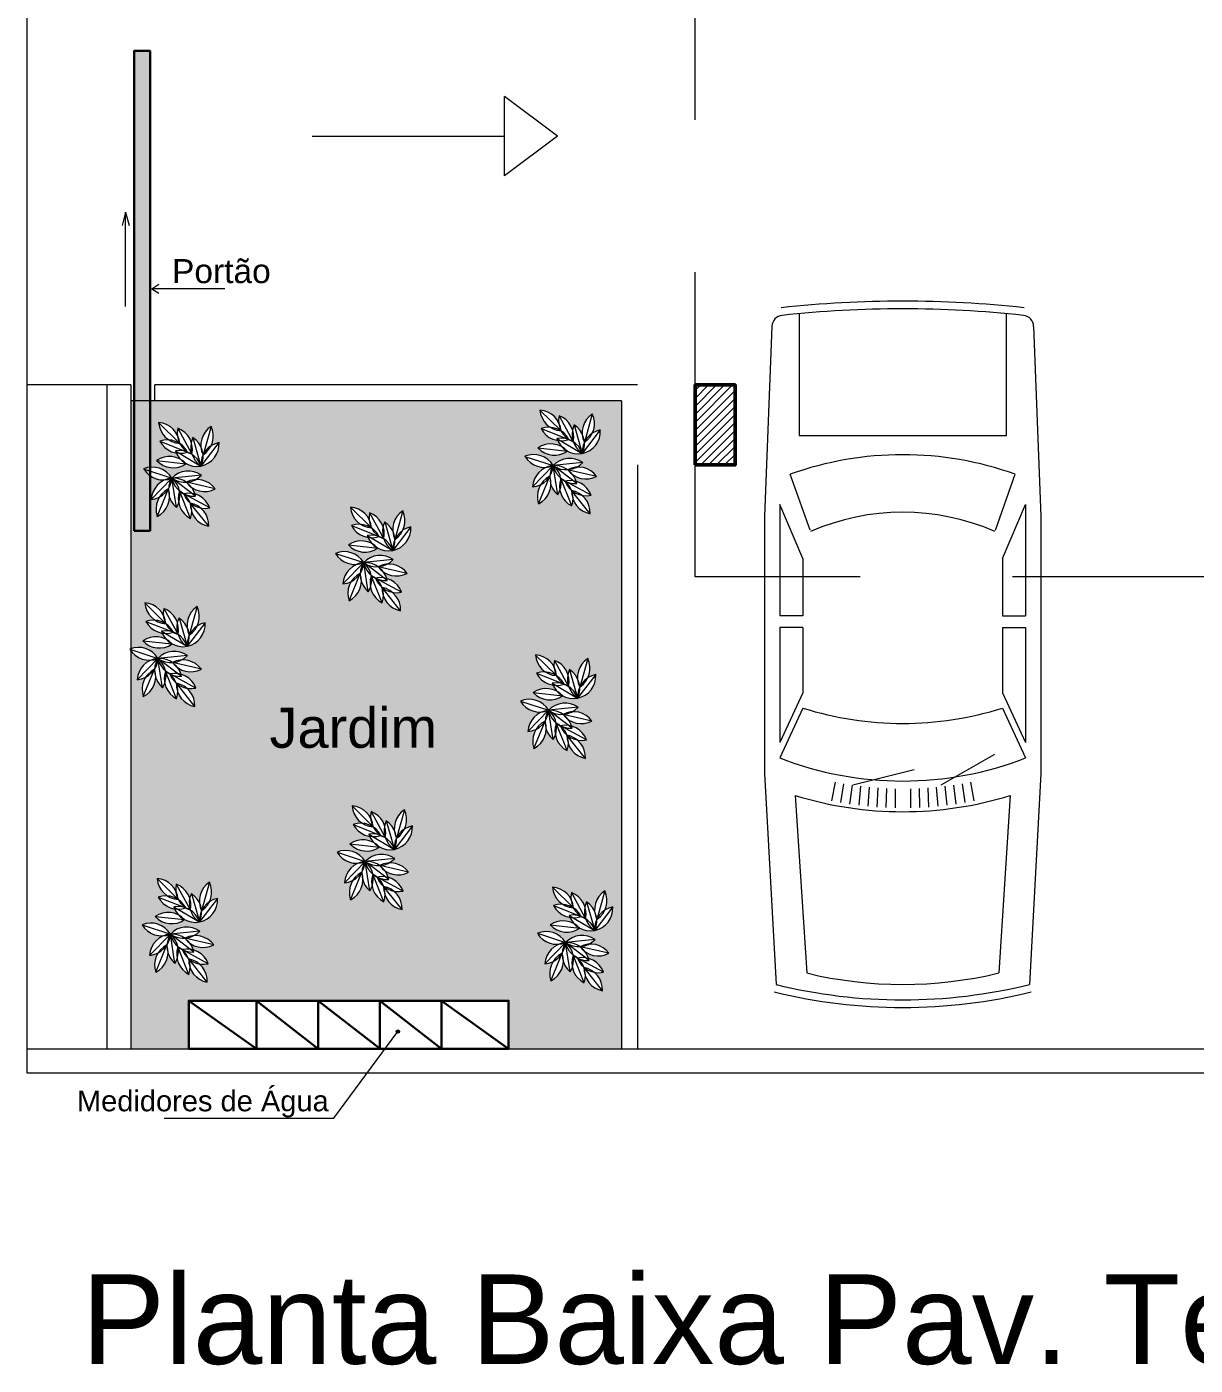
# Model space of a CAD drawing. Header units: millimetres. Extents: x 42 to 552, y 43 to 535.
# Drawn here: x 141.33 to 148.63, y 519.92 to 528.28 of the extents above; entities that cross this region are included whole.
import ezdxf

# ---------------------------------------------------------------- set-up
doc = ezdxf.new("R2010")
doc.units = ezdxf.units.MM
doc.header["$LTSCALE"] = 0.75
doc.header["$MEASUREMENT"] = 0
doc.linetypes.add('HIDDEN2', pattern=[4.7625, 3.175, -1.5875])
for name, color, linetype, lineweight in [('Gramado', 9, 'Continuous', 0), ('Linhas finas', 7, 'Continuous', 0), ('Linhas medias', 7, 'Continuous', 30), ('Paredes', 7, 'Continuous', 50), ('Traçejado', 250, 'HIDDEN2', 0)]:
    doc.layers.add(name, color=color, linetype=linetype, lineweight=lineweight)
doc.layers.add('Textos', color=144, linetype='Continuous')
doc.styles.get("Standard").update_dxf_attribs({"font": 'arial.ttf'})

# ---------------------------------------------------------------- blocks, each defined once
blk = doc.blocks.new('carro5')
for p, q in [((-0.6476, 4.3395), (-0.648, 3.576)), ((0.648, 3.576), (0.648, 4.3395)), ((-0.8184, 4.2582), (-0.864, 3.072)), ((0.8184, 4.2582), (0.864, 3.072)), ((-0.648, 3.576), (0.648, 3.576)), ((-0.5791, 2.9846), (-0.7036, 3.3333)), ((0.5791, 2.9846), (0.7036, 3.3333)), ((-0.768, 3.144), (-0.768, 2.448)), ((-0.624, 2.808), (-0.768, 3.144)), ((0.624, 2.808), (0.768, 3.144)), ((0.768, 3.144), (0.768, 2.448)), ((-0.864, 3.072), (-0.864, 1.464)), ((0.864, 3.072), (0.864, 1.464)), ((-0.624, 2.808), (-0.624, 2.448)), ((0.624, 2.808), (0.624, 2.448)), ((-0.624, 2.448), (-0.768, 2.448)), ((0.624, 2.448), (0.768, 2.448)), ((-0.624, 2.376), (-0.768, 2.376)), ((-0.768, 2.376), (-0.768, 1.656)), ((-0.624, 2.376), (-0.624, 1.968)), ((0.624, 2.376), (0.624, 1.968)), ((0.624, 2.376), (0.768, 2.376)), ((0.768, 2.376), (0.768, 1.656)), ((-0.624, 1.968), (-0.768, 1.656)), ((0.624, 1.968), (0.768, 1.656)), ((-0.624, 1.872), (-0.768, 1.56)), ((0.624, 1.872), (0.768, 1.56)), ((0.24, 1.392), (0.576, 1.584)), ((-0.864, 1.464), (-0.792, 0.144)), ((-0.312, 1.392), (0.072, 1.488)), ((0.864, 1.464), (0.792, 0.144)), ((-0.4237, 1.4093), (-0.4446, 1.2911)), ((-0.3706, 1.3994), (-0.3885, 1.2807)), ((-0.3172, 1.3908), (-0.3321, 1.2717)), ((-0.2636, 1.3836), (-0.2756, 1.2641)), ((-0.2099, 1.3776), (-0.2188, 1.258)), ((-0.156, 1.3731), (-0.162, 1.2532)), ((-0.102, 1.3699), (-0.105, 1.2499)), ((-0.048, 1.368), (-0.048, 1.248)), ((0.048, 1.368), (0.048, 1.248)), ((0.102, 1.3699), (0.105, 1.2499)), ((0.156, 1.3731), (0.162, 1.2532)), ((0.2099, 1.3776), (0.2188, 1.258)), ((0.2636, 1.3836), (0.2756, 1.2641)), ((0.3172, 1.3908), (0.3321, 1.2717)), ((0.3706, 1.3994), (0.3885, 1.2807)), ((0.4237, 1.4093), (0.4446, 1.2911)), ((-0.6724, 1.3262), (-0.6, 0.216)), ((0.6724, 1.3262), (0.6, 0.216))]:
    blk.add_line(p, q)
for centre, radius, start, end in [((0, -2.592), 7.008, 83.77883, 96.22117), ((0, -2.592), 6.96, 83.77883, 96.22117), ((-0.7464, 4.2554), 0.072, 96.22117, 177.7974), ((0.7464, 4.2554), 0.072, 2.2026, 83.77883), ((0, 1.3776), 2.0784, 70.21266, 109.78734), ((0, 1.6536), 1.4424, 66.46342, 113.53658), ((0, 3.852), 2.076, 252.50768, 287.49232), ((0, 3.536), 2.12, 248.76069, 291.23931), ((0, 3.488), 2.264, 252.72267, 287.27733), ((0, 2.68), 2.536, 256.31445, 283.68555), ((0, 3.363), 3.363, 256.17755, 283.82245), ((0, 3.363), 3.315, 256.17755, 283.82245)]:
    blk.add_arc(centre, radius, start, end)
blk = doc.blocks.new('arbusto3planta')
for p, q in [((-0.5066, 0.5559), (-0.3748, 0.4253)), ((-0.3875, 0.5209), (-0.2985, 0.3581)), ((-0.1792, 0.5325), (-0.2287, 0.3537)), ((-0.4995, 0.4403), (-0.3268, 0.3723)), ((-0.2923, 0.4631), (-0.2419, 0.2845)), ((-0.1292, 0.4319), (-0.2419, 0.2845)), ((-0.4017, 0.3788), (-0.2419, 0.2845)), ((-0.6003, 0.2667), (-0.424, 0.2088)), ((-0.5193, 0.3191), (-0.3348, 0.2992)), ((-0.5534, 0.0759), (-0.424, 0.2088)), ((-0.2393, 0.2275), (-0.424, 0.2088)), ((-0.3951, 0.0255), (-0.424, 0.2088)), ((-0.2765, 0.0962), (-0.424, 0.2088)), ((-0.1526, 0.1416), (-0.3334, 0.1832)), ((-0.5157, -0.0299), (-0.4453, 0.1417)), ((-0.3075, -0.0432), (-0.3764, 0.1291)), ((-0.1867, 0.0235), (-0.35, 0.1116)), ((-0.1934, -0.0921), (-0.3087, 0.0533))]:
    blk.add_line(p, q)
for centre, start, end in [((-0.3655, 0.5664), 184.25559, 266.25847), ((-0.5158, 0.4148), 4.25559, 86.25847), ((-0.2493, 0.4906), 167.63867, 249.64154), ((-0.4367, 0.3883), 347.63867, 69.64154), ((-0.1011, 0.4146), 123.52835, 205.53123), ((-0.3068, 0.4716), 303.52835, 25.53123), ((-0.4523, 0.307), 27.51341, 109.51629), ((-0.3741, 0.5056), 207.51341, 289.51629), ((-0.1644, 0.4028), 154.77016, 236.77304), ((-0.3698, 0.3448), 334.77016, 56.77304), ((-0.1007, 0.2934), 101.59933, 183.6022), ((-0.2703, 0.4231), 281.59933, 3.6022), ((-0.4385, 0.203), 42.85822, 124.8611), ((-0.376, 0.2398), 18.45543, 100.45831), ((-0.2675, 0.4236), 198.45543, 280.45831), ((-0.5454, 0.1364), 30.83678, 112.83966), ((-0.4788, 0.3392), 210.83678, 292.83966), ((-0.4157, 0.4153), 222.85822, 304.8611), ((-0.3209, 0.112), 54.76058, 136.76346), ((-0.5651, 0.2168), 274.77156, 356.77444), ((-0.4122, 0.0679), 94.77156, 176.77444), ((-0.3041, 0.1338), 147.9424, 229.94528), ((-0.3424, 0.3244), 234.76058, 316.76346), ((-0.415, 0.0677), 11.62767, 93.63055), ((-0.515, 0.1006), 327.9424, 49.94528), ((-0.2854, 0.2374), 191.62767, 273.63055), ((-0.2669, 0.0584), 36.03046, 118.03334), ((-0.219, 0.2664), 216.03046, 298.03334), ((-0.3817, 0.0154), 116.70059, 198.70347), ((-0.5792, 0.0964), 296.70059, 18.70347), ((-0.2429, 0.0826), 160.8109, 242.81378), ((-0.4411, 0.0033), 340.8109, 62.81378), ((-0.319, -0.0264), 20.68565, 102.68853), ((-0.2177, 0.1615), 200.68565, 282.68853), ((-0.1675, 0.0469), 177.42783, 259.43071), ((-0.3347, -0.0858), 357.42783, 79.43071)]:
    blk.add_arc(centre, 0.1414, start, end)

msp = doc.modelspace()

# ---------------------------------------------------------------- hatches: boundary and pattern name
at = {"layer": 'Gramado'}
h = msp.add_hatch(color=253, dxfattribs=at)
h.dxf.hatch_style = 1
h.paths.add_polyline_path([(142.0982, 528.1315), (141.9982, 528.1315), (141.9982, 525.1315), (142.0982, 525.1315)])
h = msp.add_hatch(dxfattribs=at)
h.set_pattern_fill('GRASS', color=92, scale=0.003)
h.set_pattern_definition([(90, (-892.924857, -711.507577), (-0.0538815367, 0.0538815367), [0.0142875, -0.0934755734]), (45, (-892.92486, -711.50758), (-0.0538815367, 0.0538815367), [0.0142875, -0.0619125]), (135, (-892.92486, -711.50758), (-0.0538815367, -0.0538815367), [0.0142875, -0.0619125])])
h.paths.add_polyline_path([(145.0471, 525.9437), (142.1271, 525.9437), (141.9771, 525.9437), (141.9771, 524.3939, -0.361474), (142.1477, 524.3338, -0.373899), (142.3323, 524.3524, -0.081908), (142.2958, 524.3245, -0.256757), (142.4191, 524.2665, -0.283314), (142.271, 524.2758, -0.082411), (142.2918, 524.2344, -0.2367), (142.385, 524.1485, -0.101831), (142.328, 524.1474, -0.233248), (142.3782, 524.0328, -0.262089), (142.2719, 524.1219, -0.072632), (142.2642, 524.0818, -0.227131), (142.1903, 524.179, -0.056209), (142.1766, 524.1505, -0.137169), (142.1336, 524.2134, -0.268295), (142.056, 524.095, -0.225181), (142.0701, 524.2154, -0.095977), (142.0183, 524.2008, -0.286437), (142.1046, 524.3232, -0.266309), (141.9771, 524.3827), (141.9771, 521.8937), (142.3406, 521.8937), (142.3406, 522.1937), (144.3406, 522.1937), (144.3406, 521.8937), (145.0471, 521.8937)])
h.paths.add_polyline_path([(142.4651, 525.1597, -0.262089), (142.3587, 525.2488, -0.072632), (142.351, 525.2087, -0.227131), (142.2771, 525.3059, -0.056209), (142.2634, 525.2774, -0.137169), (142.2204, 525.3403, -0.268295), (142.1428, 525.2219, -0.225181), (142.1569, 525.3423, -0.095977), (142.1051, 525.3277, -0.286437), (142.1914, 525.4501, -0.286437), (142.0582, 525.5185, -0.373899), (142.2345, 525.4607, -0.373899), (142.4192, 525.4793, -0.081908), (142.3826, 525.4514, -0.256757), (142.5059, 525.3934, -0.283314), (142.3579, 525.4027, -0.082411), (142.3786, 525.3613, -0.2367), (142.4718, 525.2754, -0.101831), (142.4148, 525.2743, -0.233248)], flags=16)
h.paths.add_polyline_path([(142.2345, 525.4607), (142.382, 525.348, -0.373899)], flags=0)
h.paths.add_polyline_path([(142.4166, 525.5364, -0.171247), (142.3237, 525.551, -0.373899), (142.1392, 525.5709, -0.283314), (142.2873, 525.5792, -0.082411), (142.2618, 525.6179, -0.2367), (142.159, 525.6921, -0.101831), (142.2155, 525.7, -0.233248), (142.1519, 525.8078, -0.262089), (142.2681, 525.732, -0.072632), (142.271, 525.7727, -0.227131), (142.356, 525.6849, -0.056209), (142.3662, 525.7149, -0.137169), (142.4163, 525.6576, -0.268295), (142.4793, 525.7844, -0.225181), (142.4796, 525.6631, -0.095977), (142.5293, 525.6838, -0.373899)], flags=16)
h.paths.add_polyline_path([(142.4166, 525.5364), (142.2568, 525.6307, -0.373899)], flags=0)
h.paths.add_polyline_path([(142.3925, 524.6575, -0.225181), (142.3928, 524.5362, -0.095977), (142.4425, 524.5569, -0.373899), (142.3298, 524.4095, -0.171247), (142.2368, 524.4241, -0.373899), (142.0523, 524.444, -0.283314), (142.2004, 524.4523, -0.082411), (142.1749, 524.491, -0.2367), (142.0722, 524.5652, -0.101831), (142.1286, 524.5731, -0.233248), (142.0651, 524.6809, -0.262089), (142.1813, 524.6051, -0.072632), (142.1842, 524.6459, -0.227131), (142.2691, 524.558, -0.056209), (142.2793, 524.588, -0.137169), (142.3295, 524.5307, -0.268295)], flags=16)
h.paths.add_polyline_path([(142.3298, 524.4095), (142.17, 524.5038, -0.373899)], flags=0)
h.paths.add_polyline_path([(143.2577, 524.9906, -0.373899), (143.4341, 524.9327, -0.373899), (143.6187, 524.9514, -0.081908), (143.5821, 524.9234, -0.256757), (143.7054, 524.8654, -0.283314), (143.5574, 524.8748, -0.082411), (143.5781, 524.8334, -0.2367), (143.6713, 524.7474, -0.101831), (143.6143, 524.7464, -0.233248), (143.6646, 524.6318, -0.262089), (143.5582, 524.7208, -0.072632), (143.5505, 524.6807, -0.227131), (143.4766, 524.778, -0.056209), (143.4629, 524.7494, -0.137169), (143.42, 524.8123, -0.268295), (143.3423, 524.6939, -0.225181), (143.3564, 524.8143, -0.095977), (143.3046, 524.7997, -0.286437), (143.3909, 524.9221, -0.286437)], flags=16)
h.paths.add_polyline_path([(143.4341, 524.9327), (143.5815, 524.8201, -0.373899)], flags=0)
h.paths.add_polyline_path([(143.3387, 525.0429, -0.283314), (143.4868, 525.0513, -0.082411), (143.4613, 525.0899, -0.2367), (143.3585, 525.1642, -0.101831), (143.415, 525.172, -0.233248), (143.3514, 525.2798, -0.262089), (143.4676, 525.204, -0.072632), (143.4705, 525.2448, -0.227131), (143.5555, 525.157, -0.056209), (143.5657, 525.187, -0.137169), (143.6158, 525.1296, -0.268295), (143.6788, 525.2564, -0.225181), (143.6792, 525.1352, -0.095977), (143.7288, 525.1558, -0.373899), (143.6161, 525.0084, -0.171247), (143.5232, 525.0231, -0.373899)], flags=16)
h.paths.add_polyline_path([(143.6161, 525.0084), (143.4563, 525.1027, -0.373899)], flags=0)
h.paths.add_polyline_path([(143.3611, 523.4113, -0.262089), (143.4773, 523.3355, -0.072632), (143.4802, 523.3763, -0.227131), (143.5652, 523.2885, -0.056209), (143.5754, 523.3185, -0.137169), (143.6255, 523.2611, -0.268295), (143.6885, 523.3879, -0.225181), (143.6888, 523.2667, -0.095977), (143.7385, 523.2873, -0.373899), (143.6258, 523.1399, -0.171247), (143.5329, 523.1546, -0.373899), (143.3484, 523.1744, -0.283314), (143.4965, 523.1828, -0.082411), (143.471, 523.2214, -0.2367), (143.3682, 523.2957, -0.101831), (143.4247, 523.3035, -0.233248)], flags=16)
h.paths.add_polyline_path([(144.4429, 525.5971, -0.373899), (144.6192, 525.5392, -0.373899), (144.8038, 525.5579, -0.081908), (144.7673, 525.5299, -0.256757), (144.8906, 525.472, -0.283314), (144.7425, 525.4813, -0.082411), (144.7633, 525.4399, -0.2367), (144.8565, 525.3539, -0.101831), (144.7995, 525.3529, -0.233248), (144.8497, 525.2383, -0.262089), (144.7434, 525.3274, -0.072632), (144.7357, 525.2872, -0.227131), (144.6617, 525.3845, -0.056209), (144.648, 525.3559, -0.137169), (144.6051, 525.4188, -0.268295), (144.5274, 525.3005, -0.225181), (144.5415, 525.4209, -0.095977), (144.4898, 525.4063, -0.286437), (144.5761, 525.5286, -0.286437)], flags=16)
h.paths.add_polyline_path([(144.6192, 525.5392), (144.7667, 525.4266, -0.373899)], flags=0)
h.paths.add_polyline_path([(143.6258, 523.1399), (143.466, 523.2342, -0.373899)], flags=0)
h.paths.add_polyline_path([(144.5238, 525.6495, -0.283314), (144.6719, 525.6578, -0.082411), (144.6464, 525.6964, -0.2367), (144.5436, 525.7707, -0.101831), (144.6001, 525.7785, -0.233248), (144.5366, 525.8863, -0.262089), (144.6528, 525.8105, -0.072632), (144.6557, 525.8513, -0.227131), (144.7406, 525.7635, -0.056209), (144.7508, 525.7935, -0.137169), (144.8009, 525.7362, -0.268295), (144.864, 525.8629, -0.225181), (144.8643, 525.7417, -0.095977), (144.914, 525.7623, -0.373899), (144.8013, 525.6149, -0.171247), (144.7083, 525.6296, -0.373899)], flags=16)
h.paths.add_polyline_path([(144.5075, 524.3567, -0.262089), (144.6237, 524.2809, -0.072632), (144.6266, 524.3216, -0.227131), (144.7116, 524.2338, -0.056209), (144.7218, 524.2638, -0.137169), (144.7719, 524.2065, -0.268295), (144.8349, 524.3333, -0.225181), (144.8352, 524.212, -0.095977), (144.8849, 524.2327, -0.373899), (144.7722, 524.0853, -0.171247), (144.6792, 524.0999, -0.373899), (144.4947, 524.1198, -0.283314), (144.6429, 524.1281, -0.082411), (144.6174, 524.1668, -0.2367), (144.5146, 524.241, -0.101831), (144.5711, 524.2489, -0.233248)], flags=16)
h.paths.add_polyline_path([(144.8013, 525.6149), (144.6414, 525.7092, -0.373899)], flags=0)
h.paths.add_polyline_path([(144.4138, 524.0674, -0.373899), (144.5901, 524.0096, -0.373899), (144.7748, 524.0282, -0.081908), (144.7382, 524.0002, -0.256757), (144.8615, 523.9423, -0.283314), (144.7135, 523.9516, -0.082411), (144.7342, 523.9102, -0.2367), (144.8274, 523.8243, -0.101831), (144.7704, 523.8232, -0.233248), (144.8207, 523.7086, -0.262089), (144.7143, 523.7977, -0.072632), (144.7066, 523.7576, -0.227131), (144.6327, 523.8548, -0.056209), (144.619, 523.8263, -0.137169), (144.576, 523.8892, -0.268295), (144.4984, 523.7708, -0.225181), (144.5125, 523.8912, -0.095977), (144.4607, 523.8766, -0.286437), (144.547, 523.999, -0.286437)], flags=16)
h.paths.add_polyline_path([(144.5901, 524.0096), (144.7376, 523.8969, -0.373899)], flags=0)
h.paths.add_polyline_path([(143.4437, 523.0642, -0.373899), (143.6284, 523.0828, -0.081908), (143.5918, 523.0549, -0.256757), (143.7151, 522.9969, -0.283314), (143.5671, 523.0063, -0.082411), (143.5878, 522.9649, -0.2367), (143.681, 522.8789, -0.101831), (143.624, 522.8778, -0.233248), (143.6743, 522.7633, -0.262089), (143.5679, 522.8523, -0.072632), (143.5602, 522.8122, -0.227131), (143.4863, 522.9095, -0.056209), (143.4726, 522.8809, -0.137169), (143.4296, 522.9438, -0.268295), (143.352, 522.8254, -0.225181), (143.3661, 522.9458, -0.095977), (143.3143, 522.9312, -0.286437), (143.4006, 523.0536, -0.286437), (143.2674, 523.122, -0.373899)], flags=16)
h.paths.add_polyline_path([(143.4437, 523.0642), (143.5912, 522.9516, -0.373899)], flags=0)
h.paths.add_polyline_path([(144.7722, 524.0853), (144.6124, 524.1796, -0.373899)], flags=0)
h.paths.add_polyline_path([(142.47, 522.934, -0.225181), (142.4703, 522.8128, -0.095977), (142.52, 522.8334, -0.373899), (142.4073, 522.686, -0.171247), (142.3143, 522.7007, -0.373899), (142.1298, 522.7205, -0.283314), (142.2779, 522.7289, -0.082411), (142.2524, 522.7675, -0.2367), (142.1496, 522.8418, -0.101831), (142.2061, 522.8496, -0.233248), (142.1426, 522.9574, -0.262089), (142.2588, 522.8816, -0.072632), (142.2617, 522.9224, -0.227131), (142.3466, 522.8346, -0.056209), (142.3568, 522.8646, -0.137169), (142.4069, 522.8072, -0.268295)], flags=16)
h.paths.add_polyline_path([(142.4073, 522.686), (142.2474, 522.7803, -0.373899)], flags=0)
h.paths.add_polyline_path([(142.4098, 522.629, -0.081908), (142.3733, 522.601, -0.256757), (142.4966, 522.5431, -0.283314), (142.3485, 522.5524, -0.082411), (142.3692, 522.511, -0.2367), (142.4625, 522.425, -0.101831), (142.4055, 522.424, -0.233248), (142.4557, 522.3094, -0.262089), (142.3494, 522.3984, -0.072632), (142.3416, 522.3583, -0.227131), (142.2677, 522.4556, -0.056209), (142.254, 522.427, -0.137169), (142.2111, 522.4899, -0.268295), (142.1334, 522.3715, -0.225181), (142.1475, 522.4919, -0.095977), (142.0958, 522.4774, -0.286437), (142.1821, 522.5997, -0.286437), (142.0489, 522.6682, -0.373899), (142.2252, 522.6103, -0.373899)], flags=16)
h.paths.add_polyline_path([(142.2252, 522.6103), (142.3727, 522.4977, -0.373899)], flags=0)
h.paths.add_polyline_path([(144.6141, 522.9044, -0.262089), (144.7303, 522.8287, -0.072632), (144.7332, 522.8694, -0.227131), (144.8181, 522.7816, -0.056209), (144.8283, 522.8116, -0.137169), (144.8784, 522.7543, -0.268295), (144.9415, 522.881, -0.225181), (144.9418, 522.7598, -0.095977), (144.9915, 522.7805, -0.373899), (144.8787, 522.633, -0.171247), (144.7858, 522.6477, -0.373899), (144.6013, 522.6676, -0.283314), (144.7494, 522.6759, -0.082411), (144.7239, 522.7146, -0.2367), (144.6211, 522.7888, -0.101831), (144.6776, 522.7966, -0.233248)], flags=16)
h.paths.add_polyline_path([(144.8787, 522.633), (144.7189, 522.7273, -0.373899)], flags=0)
h.paths.add_polyline_path([(144.5204, 522.6152, -0.373899), (144.6967, 522.5574, -0.373899), (144.8813, 522.576, -0.081908), (144.8447, 522.548, -0.256757), (144.9681, 522.4901, -0.283314), (144.82, 522.4994, -0.082411), (144.8407, 522.458, -0.2367), (144.9339, 522.3721, -0.101831), (144.8769, 522.371, -0.233248), (144.9272, 522.2564, -0.262089), (144.8209, 522.3455, -0.072632), (144.8131, 522.3053, -0.227131), (144.7392, 522.4026, -0.056209), (144.7255, 522.374, -0.137169), (144.6826, 522.4369, -0.268295), (144.6049, 522.3186, -0.225181), (144.619, 522.439, -0.095977), (144.5672, 522.4244, -0.286437), (144.6535, 522.5468, -0.286437)], flags=16)
h.paths.add_polyline_path([(144.6967, 522.5574), (144.8441, 522.4447, -0.373899)], flags=0)
h.paths.add_polyline_path([(143.0494, 524.1953), (143.5322, 524.1953), (143.5322, 524.5044), (143.0494, 524.5044)], flags=24)
h.paths.add_polyline_path([(142.7818, 523.707), (143.9568, 523.707), (143.9568, 524.0884), (142.7818, 524.0884)], flags=24)
at = {"layer": 'Linhas finas'}
h = msp.add_hatch(dxfattribs=at)
h.set_pattern_fill('JIS_WOOD', color=256, scale=0.05)
h.set_pattern_definition([(45, (-892.564857, -746.112614), (-0.02499999996, 0.02499999996), [])])
h.paths.add_polyline_path([(145.7571, 526.0437), (145.5071, 526.0437), (145.5071, 525.5437), (145.7571, 525.5437)])
h = msp.add_hatch(color=256, dxfattribs=at)
h.dxf.hatch_style = 1
h.paths.add_polyline_path([(143.6381, 522.0008, 1), (143.6591, 522.0008, 1)])

# ---------------------------------------------------------------- linework, layer by layer
for p, q in [((141.3271, 534.7437), (141.3271, 521.7437)), ((144.6455, 527.5992), (144.3139, 527.8467)), ((144.3139, 527.3517), (144.3139, 527.8467)), ((143.1118, 527.5992), (144.3139, 527.5992)), ((144.6455, 527.5992), (144.3139, 527.3517)), ((141.9453, 527.1229), (141.9232, 527.04)), ((141.9453, 526.5328), (141.9453, 527.1229)), ((141.9453, 527.1229), (141.9674, 527.04)), ((142.1098, 526.6451), (142.1527, 526.6734)), ((142.5667, 526.6451), (142.1098, 526.6451)), ((142.1098, 526.6451), (142.1527, 526.6169)), ((141.9771, 526.0437), (141.3271, 526.0437)), ((141.8271, 526.0437), (141.8271, 521.8937)), ((141.9771, 526.0437), (141.9771, 521.8937)), ((145.1471, 526.0437), (142.1271, 526.0437)), ((142.1271, 525.9437), (142.1271, 526.0437)), ((142.1271, 525.9437), (141.9771, 525.9437)), ((145.0471, 525.9437), (142.1271, 525.9437)), ((145.0471, 525.9437), (145.0471, 521.8937)), ((145.1471, 525.5437), (145.1471, 521.8937)), ((143.2469, 521.4601), (143.6486, 522.0008)), ((141.3271, 521.8937), (181.1771, 521.8937)), ((141.3271, 521.7437), (181.3271, 521.7437)), ((142.1865, 521.4601), (143.2469, 521.4601))]:
    msp.add_line(p, q, dxfattribs=at)
msp.add_circle((143.6486, 522.0008), 0.0105, dxfattribs=at)
at = {"layer": 'Linhas medias'}
for p, q in [((142.3406, 522.1937), (142.7635, 521.8937)), ((142.7635, 521.8937), (142.7635, 522.1937)), ((142.7635, 522.1937), (143.1496, 521.8937)), ((143.1496, 521.8937), (143.1496, 522.1937)), ((143.1496, 522.1937), (143.5356, 521.8952)), ((143.5356, 521.8937), (143.5356, 522.1937)), ((143.5356, 522.1937), (143.9217, 521.8937)), ((143.9217, 521.8937), (143.9217, 522.1937)), ((143.9217, 522.1937), (144.3406, 521.8937))]:
    msp.add_line(p, q, dxfattribs=at)
for points in [[(141.9982, 525.1315), (142.0982, 525.1315), (142.0982, 528.1315), (141.9982, 528.1315)], [(142.3406, 521.8937), (144.3406, 521.8937), (144.3406, 522.1937), (142.3406, 522.1937)]]:
    msp.add_lwpolyline(points, close=True, dxfattribs=at)
at = {"layer": 'Paredes'}
msp.add_lwpolyline([(145.5071, 525.5437), (145.7571, 525.5437), (145.7571, 526.0437), (145.5071, 526.0437)], close=True, dxfattribs=at)
at = {"layer": 'Traçejado', "ltscale": 0.8}
msp.add_lwpolyline([(160.4321, 523.7209), (160.4321, 524.8437), (151.3971, 524.8437), (151.3971, 524.3437), (149.3971, 524.3437), (149.3971, 524.8437), (145.5071, 524.8437), (145.5071, 530.5437)], dxfattribs=at)

# ---------------------------------------------------------------- block references
at = {"layer": 'Gramado'}
for p in [(145.0431, 525.3304), (142.6585, 525.2518), (143.858, 524.7239), (142.5717, 524.1249), (145.0141, 523.8007), (143.8677, 522.8554), (142.6491, 522.4015), (145.1206, 522.3485)]:
    msp.add_blockref('arbusto3planta', p, dxfattribs=at)
at = {"layer": 'Linhas finas'}
msp.add_blockref('carro5', (146.8052, 522.1513), dxfattribs=at)

# ---------------------------------------------------------------- texts
msp.add_text('Medidores de Água', height=0.13, dxfattribs=at).set_placement((141.6407, 521.5025))
at = {"layer": 'Textos'}
for s, height, p in [('Portão', 0.15, (142.2355, 526.68)), ('Jardim', 0.25, (142.8454, 523.7749)), ('Planta Baixa Pav. Terreo-Pilotis', 0.56, (141.6698, 519.923))]:
    msp.add_text(s, height=height, dxfattribs=at).set_placement(p)

doc.saveas('drawing.dxf')
